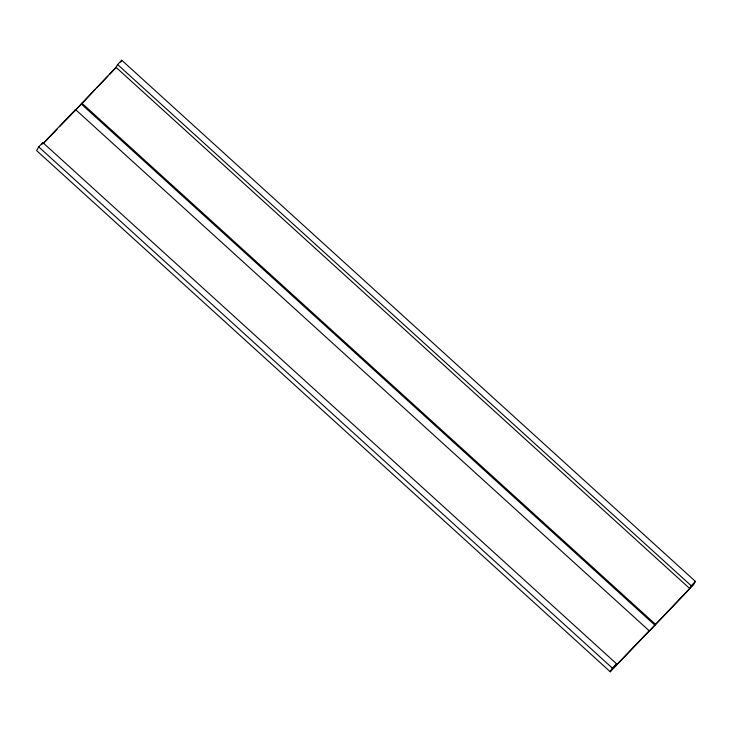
<?xml version="1.0" encoding="UTF-8"?>
<svg xmlns="http://www.w3.org/2000/svg" width="732" height="732" viewBox="0 0 732 732"><rect width="100%" height="100%" fill="white"/><g stroke="black" fill="none" stroke-linecap="round" stroke-linejoin="round"><path stroke-width="1.1" d="M649.183 630.764L614.926 666.513L616.49 663.75L42.849 142.566L38.695 146.894L36.6 150.582L610.25 671.766L693.305 585.106L695.4 581.418L121.75 60.234L117.605 64.562L116.031 67.326L75.012 110.495L75.542 109.58L649.183 630.764L648.662 631.689L689.681 588.519L691.246 585.756L695.4 581.418M41.797 144.405L42.849 142.566M82.798 102.755L95.169 89.469M120.707 62.074L121.75 60.234M610.25 671.766L612.336 668.087L616.49 663.75M42.831 143.701L75.542 109.58M43.71 143.161L57.142 129.152M59.512 126.673L81.316 104.301M96.752 87.822L107.814 76.274M109.388 74.627L116.498 67.216M117.605 64.562L691.246 585.756M116.031 67.326L689.681 588.519M81.764 103.075L655.414 624.268M81.243 103.999L654.893 625.183M38.695 146.894L612.336 668.087"/></g></svg>
